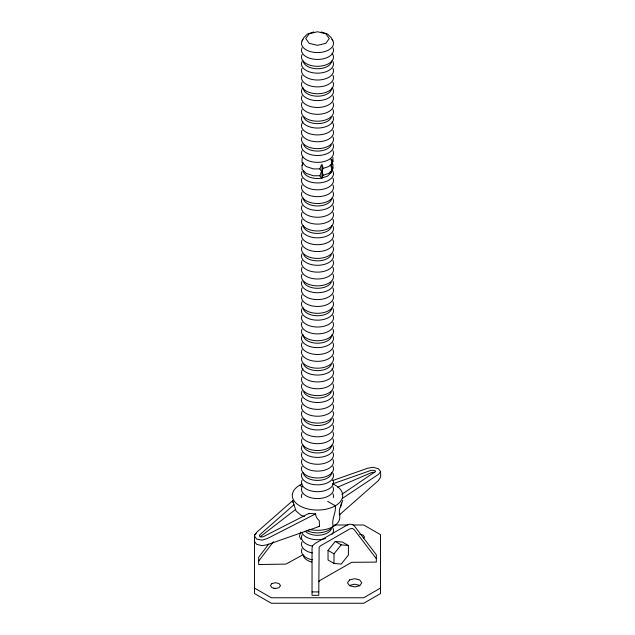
<?xml version="1.0" encoding="UTF-8"?>
<svg xmlns="http://www.w3.org/2000/svg" width="635" height="635" viewBox="0 0 635 635"><rect width="100%" height="100%" fill="white"/><g stroke="black" fill="none" stroke-linecap="round" stroke-linejoin="round"><path stroke-width="0.95" d="M308.999 513.89L308.999 513.366L315.587 513.882C315.571 516.509 317.27 518.954 319.222 520.581L319.556 526.351L267.279 544.743L261.938 545.671L256.596 544.251L254.373 541.306M342.709 500.309L340.622 506.913M341.543 502.92L339.36 510.072L339.36 514.922L378.42 480.568L380.627 477.147L380.627 471.662L378.404 468.717L373.062 467.289L367.721 468.217L332.859 480.489M300.688 532.051L299.45 536.202L300.934 539.472M321.262 171.005L319.873 168.91L321.262 165.195M321.953 177.998L321.953 164.274L323.159 168.402L321.953 171.132L323.159 175.268L321.953 177.998L321.262 177.863L319.873 175.768L321.262 172.053M331.549 165.068L332.954 161.353L332.954 157.599M331.573 163.076L332.954 164.457L332.954 168.219L330.867 172.847L332.073 170.116L330.867 165.989L332.073 163.258L330.867 159.123M302.744 156.766L302.046 158.615L302.046 162.377L306.189 166.521L313.357 168.91L319.873 168.91M319.873 175.768L313.357 175.768L306.189 173.379L302.046 169.243L302.046 165.481L303.093 162.695M302.046 165.481L303.093 163.163M302.046 40.957L303.697 37.782L307.396 34.084L313.801 31.948M318.762 581.747L319.81 580.533L351.663 562.316L376.325 562.102L376.325 554.792L354.417 526.042L352.504 524.502L349.901 524.192L347.401 524.899L315.055 543.481L312.515 545.775L312.039 548.251L312.039 595.336L318.762 595.336L319.135 547.179L320.596 545.775L349.901 528.86L352.504 528.423L354.417 529.923L376.325 558.673M363.577 538.488L364.561 537.115L363.085 535.059L359.521 534.202M268.74 544.005L258.675 557.212L258.675 564.531L285.972 564.094L302.784 554.863M258.675 561.094L273.479 541.671M380.627 471.662L378.42 474.393L342.328 498.443M328.041 550.41L335.24 541.441L342.448 542.068L348.393 545.497L348.401 555.101L341.201 564.07L333.994 563.436L328.049 560.006L328.041 550.41L333.986 553.839L333.994 563.436M333.986 553.839L341.185 544.87L348.393 545.497M332.073 163.258L328.811 166.521L323.159 168.402M332.073 170.116L328.811 173.379L323.159 175.268M304.411 516.588L301.053 515.295L296.013 510.937L292.671 500.658L256.58 532.392L254.373 535.821L256.596 539.044L261.938 540.187L267.279 538.567L315.587 513.882M293.981 504.698L260.144 534.456L259.413 535.599L260.152 536.67L261.93 537.051L263.708 536.511L308.999 513.366M260.144 536.853L295.521 509.516M341.844 494.332L375.587 471.424L374.848 470.448L371.292 470.281L332.581 483.894M256.159 533.717L254.476 534.694L254.476 593.55L271.28 603.25L363.72 603.25L380.524 593.55L380.524 534.694L363.72 524.986L352.901 524.986M380.524 588.058L363.72 597.757L271.28 597.757L254.476 588.058M337.598 487.22L371.292 472.678L373.07 472.257L374.856 472.678M273.701 588.637L275.479 588.208M349.599 585.399L354.655 584.192L359.704 585.399M318.191 526.439L319.556 526.351M334.216 524.986L347.988 524.986M312.039 591.907L318.762 591.907M321.199 31.948L327.596 34.084L331.295 37.782L332.954 40.957M299.672 485.211L302.22 486.688M327.684 501.388L335.328 505.793C336.312 512.985 331.129 519.192 333.248 526.55M335.24 541.441L341.185 544.87M331.549 159.25L332.954 161.353M331.549 166.116L332.954 168.219M292.814 502.372L292.671 500.658M339.773 513.62L339.773 517.461A22.273 12.859 0 0 1 308.975 529.336M303.705 554.942L303.705 556.649A14.287 8.247 0 0 0 311.817 562.078M332.859 483.965A25.209 14.557 0 0 1 336.082 505.341A25.209 14.557 0 0 1 298.918 505.341A25.209 14.557 0 0 1 302.141 483.965M332.954 47.816A16.002 9.239 0 0 1 317.5 59.444A16.002 9.239 0 0 1 302.046 47.816M332.01 39.457A16.002 9.239 0 0 1 317.5 52.586A16.002 9.239 0 0 1 302.982 39.457M332.01 53.181A16.002 9.239 0 0 1 318.881 66.27A16.002 9.239 0 0 1 302.046 54.673M331.764 60.936A14.287 8.247 0 0 1 317.5 68.747A14.287 8.247 0 0 1 303.236 60.944M332.954 150.733A16.002 9.239 0 0 1 317.5 162.362A16.002 9.239 0 0 1 302.046 150.733M331.764 170.72A14.287 8.247 0 0 1 331.295 172.41L327.604 176.109L321.199 178.244A14.287 8.247 0 0 1 303.236 170.72M332.954 143.875A16.002 9.239 0 0 1 317.5 155.504A16.002 9.239 0 0 1 302.046 143.875M331.295 144.97A14.287 8.247 0 0 1 317.5 151.082A14.287 8.247 0 0 1 303.705 144.97M332.954 267.375A16.002 9.239 0 0 1 317.5 279.003A16.002 9.239 0 0 1 302.046 267.375M332.954 260.517A16.002 9.239 0 0 1 317.5 272.145A16.002 9.239 0 0 1 302.046 260.517M332.954 274.241A16.002 9.239 0 0 1 317.5 285.869A16.002 9.239 0 0 1 302.046 274.241M331.295 282.194A14.287 8.247 0 0 1 317.5 288.306A14.287 8.247 0 0 1 303.705 282.194M332.954 253.651A16.002 9.239 0 0 1 317.5 265.287A16.002 9.239 0 0 1 302.046 253.659M331.295 254.746A14.287 8.247 0 0 1 317.5 260.866A14.287 8.247 0 0 1 303.705 254.754M332.954 459.494A16.002 9.239 0 0 1 317.5 471.122A16.002 9.239 0 0 1 302.046 459.494M332.954 452.636A16.002 9.239 0 0 1 317.5 464.264A16.002 9.239 0 0 1 302.046 452.636M332.954 466.352A16.002 9.239 0 0 1 317.5 477.98A16.002 9.239 0 0 1 302.046 466.36M331.764 472.615A14.287 8.247 0 0 1 317.5 480.425A14.287 8.247 0 0 1 303.236 472.623M332.954 445.77A16.002 9.239 0 0 1 317.5 457.398A16.002 9.239 0 0 1 302.046 445.77M331.764 445.175A14.287 8.247 0 0 1 317.5 452.977A14.287 8.247 0 0 1 303.236 445.175M332.954 349.71A16.002 9.239 0 0 1 317.5 361.339A16.002 9.239 0 0 1 302.046 349.71M332.954 342.852A16.002 9.239 0 0 1 317.5 354.481A16.002 9.239 0 0 1 302.046 342.852M332.954 356.576A16.002 9.239 0 0 1 317.5 368.205A16.002 9.239 0 0 1 302.046 356.576M331.295 364.53A14.287 8.247 0 0 1 317.5 370.642A14.287 8.247 0 0 1 303.705 364.53M332.01 334.494A16.002 9.239 0 0 1 317.5 347.623A16.002 9.239 0 0 1 302.982 334.494M331.764 335.391A14.287 8.247 0 0 1 317.5 343.202A14.287 8.247 0 0 1 303.236 335.391M332.954 377.158A16.002 9.239 0 0 1 317.5 388.787A16.002 9.239 0 0 1 302.046 377.158M332.01 368.8A16.002 9.239 0 0 1 317.5 381.929A16.002 9.239 0 0 1 302.982 368.8M332.954 384.016A16.002 9.239 0 0 1 317.5 395.645A16.002 9.239 0 0 1 302.046 384.024M331.295 391.978A14.287 8.247 0 0 1 317.5 398.089A14.287 8.247 0 0 1 303.705 391.978M332.954 363.434A16.002 9.239 0 0 1 317.5 375.063A16.002 9.239 0 0 1 302.046 363.434M332.954 239.935A16.002 9.239 0 0 1 317.5 251.563A16.002 9.239 0 0 1 302.046 239.935M332.954 233.069A16.002 9.239 0 0 1 317.5 244.697A16.002 9.239 0 0 1 302.046 233.069M332.954 246.793A16.002 9.239 0 0 1 317.5 258.421A16.002 9.239 0 0 1 302.046 246.793M332.954 226.211A16.002 9.239 0 0 1 317.5 237.839A16.002 9.239 0 0 1 302.046 226.211M331.764 225.608A14.287 8.247 0 0 1 317.5 233.418A14.287 8.247 0 0 1 303.236 225.615M331.295 529.201A14.287 8.247 0 0 1 319.365 535.241A14.287 8.247 0 0 1 305.125 531.193M332.954 526.026A16.002 9.239 0 0 1 306.927 530.574M332.954 130.151A16.002 9.239 0 0 1 317.5 141.78A16.002 9.239 0 0 1 302.046 130.151M332.01 121.793A16.002 9.239 0 0 1 317.5 134.922A16.002 9.239 0 0 1 302.982 121.793M332.954 137.009A16.002 9.239 0 0 1 317.5 148.638A16.002 9.239 0 0 1 302.046 137.009M332.954 116.427A16.002 9.239 0 0 1 317.5 128.056A16.002 9.239 0 0 1 302.046 116.427M331.295 117.523A14.287 8.247 0 0 1 317.5 123.634A14.287 8.247 0 0 1 303.705 117.523M332.954 404.606A16.002 9.239 0 0 1 317.5 416.235A16.002 9.239 0 0 1 302.046 404.606M332.954 397.74A16.002 9.239 0 0 1 317.5 409.369A16.002 9.239 0 0 1 302.046 397.74M332.954 411.464A16.002 9.239 0 0 1 317.5 423.093A16.002 9.239 0 0 1 302.046 411.464M331.295 419.417A14.287 8.247 0 0 1 317.5 425.537A14.287 8.247 0 0 1 303.705 419.425M332.954 390.882A16.002 9.239 0 0 1 317.5 402.511A16.002 9.239 0 0 1 302.046 390.882M332.954 75.263A16.002 9.239 0 0 1 317.5 86.892A16.002 9.239 0 0 1 302.046 75.263M332.954 68.397A16.002 9.239 0 0 1 317.5 80.026A16.002 9.239 0 0 1 302.046 68.397M332.954 82.121A16.002 9.239 0 0 1 317.5 93.75A16.002 9.239 0 0 1 302.046 82.121M331.764 88.384A14.287 8.247 0 0 1 317.5 96.195A14.287 8.247 0 0 1 303.236 88.384M332.954 61.539A16.002 9.239 0 0 1 317.5 73.168A16.002 9.239 0 0 1 302.046 61.539M332.954 322.27A16.002 9.239 0 0 1 317.5 333.899A16.002 9.239 0 0 1 302.046 322.27M332.954 315.404A16.002 9.239 0 0 1 317.5 327.033A16.002 9.239 0 0 1 302.046 315.404M332.954 329.128A16.002 9.239 0 0 1 317.5 340.757A16.002 9.239 0 0 1 302.046 329.128M332.954 308.546A16.002 9.239 0 0 1 317.5 320.175A16.002 9.239 0 0 1 302.046 308.546M331.764 307.943A14.287 8.247 0 0 1 317.5 315.754A14.287 8.247 0 0 1 303.236 307.951M332.954 185.039A16.002 9.239 0 0 1 317.5 196.667A16.002 9.239 0 0 1 302.046 185.039M332.954 178.181A16.002 9.239 0 0 1 317.5 189.809A16.002 9.239 0 0 1 302.046 178.181M332.954 191.905A16.002 9.239 0 0 1 317.5 203.533A16.002 9.239 0 0 1 302.046 191.905M331.764 198.168A14.287 8.247 0 0 1 317.5 205.97A14.287 8.247 0 0 1 303.236 198.168M332.01 169.823A16.002 9.239 0 0 1 318.881 182.912A16.002 9.239 0 0 1 302.046 171.323M332.954 486.942A16.002 9.239 0 0 1 317.5 498.57A16.002 9.239 0 0 1 302.046 486.942M332.954 480.076A16.002 9.239 0 0 1 317.5 491.704A16.002 9.239 0 0 1 302.046 480.076M301.704 497.657A16.002 9.239 0 0 1 302.046 493.8M332.954 493.8A16.002 9.239 0 0 1 333.296 497.657M332.954 473.218A16.002 9.239 0 0 1 317.5 484.846A16.002 9.239 0 0 1 302.046 473.218M332.954 432.046A16.002 9.239 0 0 1 317.5 443.675A16.002 9.239 0 0 1 302.046 432.046M332.954 425.188A16.002 9.239 0 0 1 317.5 436.817A16.002 9.239 0 0 1 302.046 425.188M332.954 438.912A16.002 9.239 0 0 1 317.5 450.54A16.002 9.239 0 0 1 302.046 438.912M332.954 418.322A16.002 9.239 0 0 1 317.5 429.958A16.002 9.239 0 0 1 302.046 418.33M332.954 102.703A16.002 9.239 0 0 1 317.5 114.332A16.002 9.239 0 0 1 302.046 102.703M332.954 95.845A16.002 9.239 0 0 1 317.5 107.474A16.002 9.239 0 0 1 302.046 95.845M332.954 109.569A16.002 9.239 0 0 1 317.5 121.198A16.002 9.239 0 0 1 302.046 109.569M332.01 87.487A16.002 9.239 0 0 1 317.5 100.616A16.002 9.239 0 0 1 302.982 87.487M312.388 552.974A16.002 9.239 0 0 1 302.046 541.83M312.388 546.116A16.002 9.239 0 0 1 302.046 534.972M312.388 559.832A16.002 9.239 0 0 1 302.046 548.696M332.954 528.106A16.002 9.239 0 0 1 332.01 534.384M325.501 538.496A16.002 9.239 0 0 1 302.046 532.892M332.954 212.487A16.002 9.239 0 0 1 317.5 224.115A16.002 9.239 0 0 1 302.046 212.487M332.954 205.629A16.002 9.239 0 0 1 317.5 217.257A16.002 9.239 0 0 1 302.046 205.629M332.954 219.345A16.002 9.239 0 0 1 317.5 230.973A16.002 9.239 0 0 1 302.046 219.353M332.954 198.763A16.002 9.239 0 0 1 317.5 210.391A16.002 9.239 0 0 1 302.046 198.763M332.954 294.823A16.002 9.239 0 0 1 317.5 306.451A16.002 9.239 0 0 1 302.046 294.823M332.954 287.965A16.002 9.239 0 0 1 317.5 299.593A16.002 9.239 0 0 1 302.046 287.965M332.954 301.681A16.002 9.239 0 0 1 317.5 313.309A16.002 9.239 0 0 1 302.046 301.688M332.954 281.099A16.002 9.239 0 0 1 317.5 292.727A16.002 9.239 0 0 1 302.046 281.099M309.181 33.742L305.737 38.544L309.181 43.347L317.5 45.331L325.818 43.347L329.263 38.544L325.818 33.742L317.5 31.75L309.181 33.742M271.915 583.573L270.439 585.637L271.915 587.692L275.479 588.542L279.043 587.692L280.527 585.637L279.043 583.573L275.479 582.724L271.915 583.573M349.599 579.906L347.512 582.827L349.599 585.74L354.655 586.946L359.704 585.74L361.791 582.827L359.704 579.906L354.655 578.699L349.599 579.906"/></g></svg>
